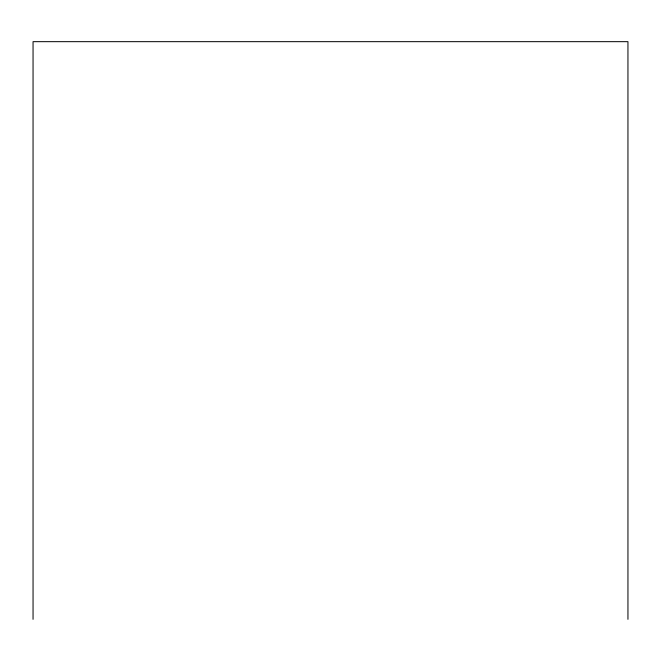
<?xml version="1.0" encoding="UTF-8"?>
<svg xmlns="http://www.w3.org/2000/svg" width="661" height="661" viewBox="0 0 661 661"><rect width="100%" height="100%" fill="white"/><g stroke="black" fill="none" stroke-linecap="round" stroke-linejoin="round"><path stroke-width="0.99" d="M627.95 619.332L627.95 41.668L33.05 41.668L33.05 619.332"/></g></svg>
